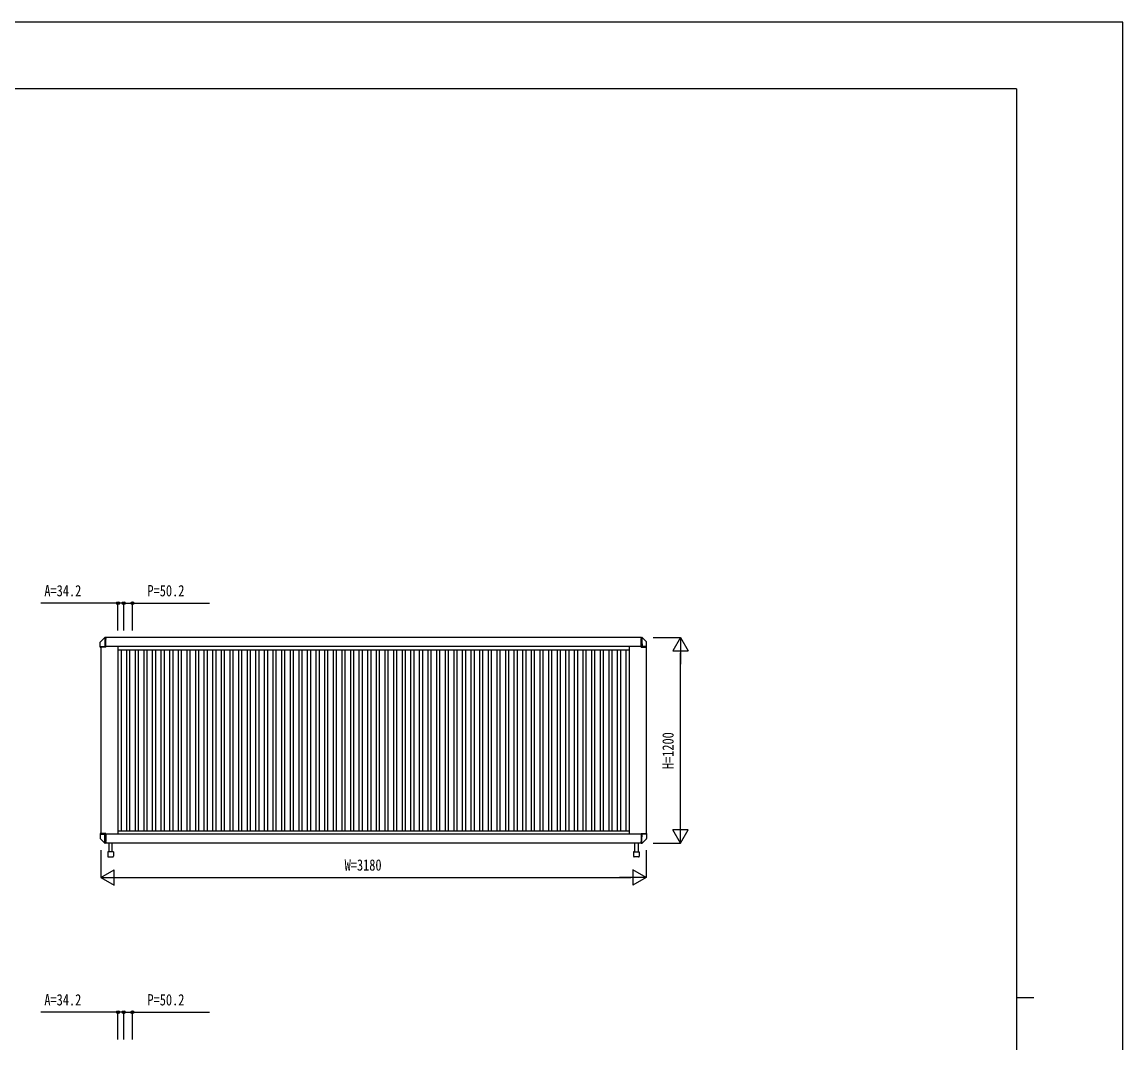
# Model space of a CAD drawing. Units: millimetres, scale not verified. Extents: x -8410 to 8410, y -5940 to 5940.
# Drawn here: x 1991 to 8410, y -16 to 5940 of the extents above; entities that cross this region are included whole.
import ezdxf
from ezdxf.enums import TextEntityAlignment as Align

# ---------------------------------------------------------------- set-up
doc = ezdxf.new("R2010")
doc.units = ezdxf.units.MM
doc.header["$LTSCALE"] = 30
for name, color, linetype in [('0-2_YKK_A1', 4, 'Continuous'), ('0-3_YKK_D', 6, 'Continuous'), ('0-4_YKK_ZWAK', 7, 'Continuous')]:
    doc.layers.add(name, color=color, linetype=linetype)
doc.styles.add('ＭＳ ゴシック', font='')
doc.styles.get('ＭＳ ゴシック').set_extended_font_data('MS Gothic')

msp = doc.modelspace()

# ---------------------------------------------------------------- linework, layer by layer
at = {"layer": '0-2_YKK_A1'}
for p, q in [((2447.54, 2315.72), (2447.54, 2322.76)), ((2447.54, 2305.58), (2447.54, 2315.72)), ((2473.34, 2349.35), (2448.26, 2324.52)), ((2473.36, 2349.34), (2473.36, 2349.32)), ((2474.32, 2350.05), (2474.32, 2313.5)), ((2479.04, 2350.3), (2474.99, 2350.09)), ((2474.99, 2350.05), (2474.99, 2350.07)), ((2479.04, 2344.37), (2479.04, 2350.3)), ((5601.04, 2350), (2479.04, 2350)), ((2479.04, 2344.37), (2479.04, 2339.67)), ((2479.04, 2313.5), (2479.04, 2339.67)), ((2479.04, 2298), (2479.04, 2313.5)), ((5601.04, 2350.3), (5605.09, 2350.09)), ((5601.04, 2344.37), (5601.04, 2350.3)), ((5601.04, 2344.37), (5601.04, 2339.67)), ((5601.04, 2313.5), (5601.04, 2339.67)), ((5601.04, 2298), (5601.04, 2313.5)), ((5605.09, 2350.05), (5605.09, 2350.07)), ((5605.76, 2350.05), (5605.76, 2313.5)), ((5606.72, 2349.34), (5606.72, 2349.32)), ((5606.74, 2349.35), (5631.82, 2324.52)), ((5632.54, 2315.72), (5632.54, 2322.76)), ((5632.54, 2305.58), (5632.54, 2315.72)), ((2447.54, 2298), (2447.54, 2305.58)), ((2447.54, 2294), (2447.54, 2298)), ((2447.54, 2298), (2473.95, 2298)), ((2449.4, 2293), (2448.54, 2293)), ((2479.04, 2293), (2449.4, 2293)), ((2450.04, 2293), (2450.04, 1207)), ((2474.13, 2298), (2473.95, 2298)), ((2474.13, 2298), (2479.04, 2298)), ((5601.04, 2298), (2479.04, 2298)), ((2479.04, 2294), (2479.04, 2298)), ((2479.04, 2294), (2479.04, 2293)), ((2550.04, 2298), (2550.04, 1201)), ((2550.04, 2278), (5530.04, 2278)), ((2568.24, 2278), (2568.24, 1222)), ((2600.24, 2278), (2600.24, 1222)), ((2618.44, 2278), (2618.44, 1222)), ((2650.44, 2278), (2650.44, 1222)), ((2668.64, 2278), (2668.64, 1222)), ((2700.64, 2278), (2700.64, 1222)), ((2718.84, 2278), (2718.84, 1222)), ((2750.84, 2278), (2750.84, 1222)), ((2769.04, 2278), (2769.04, 1222)), ((2801.04, 2278), (2801.04, 1222)), ((2819.24, 2278), (2819.24, 1222)), ((2851.24, 2278), (2851.24, 1222)), ((2869.44, 2278), (2869.44, 1222)), ((2901.44, 2278), (2901.44, 1222)), ((2919.64, 2278), (2919.64, 1222)), ((2951.64, 2278), (2951.64, 1222)), ((2969.84, 2278), (2969.84, 1222)), ((3001.84, 2278), (3001.84, 1222)), ((3020.04, 2278), (3020.04, 1222)), ((3052.04, 2278), (3052.04, 1222)), ((3070.24, 2278), (3070.24, 1222)), ((3102.24, 2278), (3102.24, 1222)), ((3120.44, 2278), (3120.44, 1222)), ((3152.44, 2278), (3152.44, 1222)), ((3170.64, 2278), (3170.64, 1222)), ((3202.64, 2278), (3202.64, 1222)), ((3220.84, 2278), (3220.84, 1222)), ((3252.84, 2278), (3252.84, 1222)), ((3271.04, 2278), (3271.04, 1222)), ((3303.04, 2278), (3303.04, 1222)), ((3321.24, 2278), (3321.24, 1222)), ((3353.24, 2278), (3353.24, 1222)), ((3371.44, 2278), (3371.44, 1222)), ((3403.44, 2278), (3403.44, 1222)), ((3421.64, 2278), (3421.64, 1222)), ((3453.64, 2278), (3453.64, 1222)), ((3471.84, 2278), (3471.84, 1222)), ((3503.84, 2278), (3503.84, 1222)), ((3522.04, 2278), (3522.04, 1222)), ((3554.04, 2278), (3554.04, 1222)), ((3572.24, 2278), (3572.24, 1222)), ((3604.24, 2278), (3604.24, 1222)), ((3622.44, 2278), (3622.44, 1222)), ((3654.44, 2278), (3654.44, 1222)), ((3672.64, 2278), (3672.64, 1222)), ((3704.64, 2278), (3704.64, 1222)), ((3722.84, 2278), (3722.84, 1222)), ((3754.84, 2278), (3754.84, 1222)), ((3773.04, 2278), (3773.04, 1222)), ((3805.04, 2278), (3805.04, 1222)), ((3823.24, 2278), (3823.24, 1222)), ((3855.24, 2278), (3855.24, 1222)), ((3873.44, 2278), (3873.44, 1222)), ((3905.44, 2278), (3905.44, 1222)), ((3923.64, 2278), (3923.64, 1222)), ((3955.64, 2278), (3955.64, 1222)), ((3973.84, 2278), (3973.84, 1222)), ((4005.84, 2278), (4005.84, 1222)), ((4024.04, 2278), (4024.04, 1222)), ((4056.04, 2278), (4056.04, 1222)), ((4074.24, 2278), (4074.24, 1222)), ((4106.24, 2278), (4106.24, 1222)), ((4124.44, 2278), (4124.44, 1222)), ((4156.44, 2278), (4156.44, 1222)), ((4174.64, 2278), (4174.64, 1222)), ((4206.64, 2278), (4206.64, 1222)), ((4224.84, 2278), (4224.84, 1222)), ((4256.84, 2278), (4256.84, 1222)), ((4275.04, 2278), (4275.04, 1222)), ((4307.04, 2278), (4307.04, 1222)), ((4325.24, 2278), (4325.24, 1222)), ((4357.24, 2278), (4357.24, 1222)), ((4375.44, 2278), (4375.44, 1222)), ((4407.44, 2278), (4407.44, 1222)), ((4425.64, 2278), (4425.64, 1222)), ((4457.64, 2278), (4457.64, 1222)), ((4475.84, 2278), (4475.84, 1222)), ((4507.84, 2278), (4507.84, 1222)), ((4526.04, 2278), (4526.04, 1222)), ((4558.04, 2278), (4558.04, 1222)), ((4576.24, 2278), (4576.24, 1222)), ((4608.24, 2278), (4608.24, 1222)), ((4626.44, 2278), (4626.44, 1222)), ((4658.44, 2278), (4658.44, 1222)), ((4676.64, 2278), (4676.64, 1222)), ((4708.64, 2278), (4708.64, 1222)), ((4726.84, 2278), (4726.84, 1222)), ((4758.84, 2278), (4758.84, 1222)), ((4777.04, 2278), (4777.04, 1222)), ((4809.04, 2278), (4809.04, 1222)), ((4827.24, 2278), (4827.24, 1222)), ((4859.24, 2278), (4859.24, 1222)), ((4877.44, 2278), (4877.44, 1222)), ((4909.44, 2278), (4909.44, 1222)), ((4927.64, 2278), (4927.64, 1222)), ((4959.64, 2278), (4959.64, 1222)), ((4977.84, 2278), (4977.84, 1222)), ((5009.84, 2278), (5009.84, 1222)), ((5028.04, 2278), (5028.04, 1222)), ((5060.04, 2278), (5060.04, 1222)), ((5078.24, 2278), (5078.24, 1222)), ((5110.24, 2278), (5110.24, 1222)), ((5128.44, 2278), (5128.44, 1222)), ((5160.44, 2278), (5160.44, 1222)), ((5178.64, 2278), (5178.64, 1222)), ((5210.64, 2278), (5210.64, 1222)), ((5228.84, 2278), (5228.84, 1222)), ((5260.84, 2278), (5260.84, 1222)), ((5279.04, 2278), (5279.04, 1222)), ((5311.04, 2278), (5311.04, 1222)), ((5329.24, 2278), (5329.24, 1222)), ((5361.24, 2278), (5361.24, 1222)), ((5379.44, 2278), (5379.44, 1222)), ((5411.44, 2278), (5411.44, 1222)), ((5429.64, 2278), (5429.64, 1222)), ((5461.64, 2278), (5461.64, 1222)), ((5479.84, 2278), (5479.84, 1222)), ((5511.84, 2278), (5511.84, 1222)), ((5530.04, 2298), (5530.04, 1202)), ((5601.04, 2294), (5601.04, 2298)), ((5605.95, 2298), (5601.04, 2298)), ((5601.04, 2294), (5601.04, 2293)), ((5601.04, 2293), (5630.68, 2293)), ((5605.95, 2298), (5606.13, 2298)), ((5632.54, 2298), (5606.13, 2298)), ((5630.04, 2293), (5630.04, 1207)), ((5630.68, 2293), (5631.54, 2293)), ((5632.54, 2298), (5632.54, 2305.58)), ((5632.54, 2294), (5632.54, 2298)), ((2550.04, 1222), (5530.04, 1222)), ((2447.54, 1206), (2447.54, 1202)), ((2447.54, 1202), (2447.54, 1194.42)), ((2447.54, 1202), (2473.95, 1202)), ((2447.54, 1194.42), (2447.54, 1184.28)), ((2447.54, 1184.28), (2447.54, 1177.24)), ((2473.34, 1150.65), (2448.26, 1175.48)), ((2449.4, 1207), (2448.54, 1207)), ((2479.04, 1207), (2449.4, 1207)), ((2474.13, 1202), (2473.95, 1202)), ((2474.13, 1202), (2479.04, 1202)), ((2474.32, 1149.95), (2474.32, 1186.5)), ((2479.04, 1206), (2479.04, 1207)), ((2479.04, 1206), (2479.04, 1202)), ((5601.04, 1202), (2479.04, 1202)), ((2479.04, 1202), (2479.04, 1186.5)), ((2479.04, 1186.5), (2479.04, 1160.33)), ((2479.04, 1155.63), (2479.04, 1160.33)), ((2479.04, 1155.63), (2479.04, 1149.7)), ((5601.04, 1207), (5630.68, 1207)), ((5601.04, 1206), (5601.04, 1207)), ((5601.04, 1206), (5601.04, 1202)), ((5601.04, 1202), (5601.04, 1186.5)), ((5605.95, 1202), (5601.04, 1202)), ((5601.04, 1186.5), (5601.04, 1160.33)), ((5601.04, 1155.63), (5601.04, 1160.33)), ((5601.04, 1155.63), (5601.04, 1149.7)), ((5605.76, 1149.95), (5605.76, 1186.5)), ((5605.95, 1202), (5606.13, 1202)), ((5632.54, 1202), (5606.13, 1202)), ((5606.74, 1150.65), (5631.82, 1175.48)), ((5630.68, 1207), (5631.54, 1207)), ((5632.54, 1206), (5632.54, 1202)), ((5632.54, 1202), (5632.54, 1194.42)), ((5632.54, 1194.42), (5632.54, 1184.28)), ((5632.54, 1184.28), (5632.54, 1177.24)), ((2473.36, 1150.66), (2473.36, 1150.68)), ((2474.99, 1149.95), (2474.99, 1149.93)), ((2479.04, 1149.7), (2474.99, 1149.91)), ((5601.04, 1150), (2479.04, 1150)), ((2490.49, 1099), (2490.49, 1074)), ((2522.59, 1100), (2491.49, 1100)), ((2497.54, 1150), (2497.54, 1100)), ((2516.54, 1100), (2516.54, 1150)), ((2523.59, 1099), (2523.59, 1074)), ((5556.49, 1099), (5556.49, 1074)), ((5557.49, 1100), (5588.59, 1100)), ((5563.54, 1100), (5563.54, 1150)), ((5582.54, 1150), (5582.54, 1100)), ((5589.59, 1099), (5589.59, 1074)), ((5601.04, 1149.7), (5605.09, 1149.91)), ((5605.09, 1149.95), (5605.09, 1149.93)), ((5606.72, 1150.66), (5606.72, 1150.68)), ((2494.49, 1070), (2519.59, 1070)), ((5585.59, 1070), (5560.49, 1070))]:
    msp.add_line(p, q, dxfattribs=at)
for points in [[(2474.32, 2313.4), (2474.31, 2312.64), (2474.27, 2309.06), (2474.23, 2305.52), (2474.2, 2303.22), (2474.17, 2300.97), (2474.14, 2298.62), (2474.13, 2298)], [(5605.76, 2313.4), (5605.77, 2312.64), (5605.81, 2309.06), (5605.85, 2305.52), (5605.88, 2303.22), (5605.91, 2300.97), (5605.94, 2298.62), (5605.95, 2298)], [(2474.32, 1186.6), (2474.31, 1187.36), (2474.27, 1190.94), (2474.23, 1194.48), (2474.2, 1196.78), (2474.17, 1199.03), (2474.14, 1201.38), (2474.13, 1202)], [(5605.76, 1186.6), (5605.77, 1187.36), (5605.81, 1190.94), (5605.85, 1194.48), (5605.88, 1196.78), (5605.91, 1199.03), (5605.94, 1201.38), (5605.95, 1202)]]:
    msp.add_lwpolyline(points, dxfattribs=at)
for centre, radius, start, end in [((2450.04, 2322.76), 2.5, 135.33594, 180), ((2475.12, 2347.59), 2.5, 93.12962, 135.58389), ((5604.96, 2347.59), 2.5, 44.41611, 86.87038), ((5630.04, 2322.76), 2.5, 0, 44.66406), ((2448.54, 2294), 1, 180, 270), ((5631.54, 2294), 1, 270, 0), ((2448.54, 1206), 1, 90, 180), ((2450.04, 1177.24), 2.5, 180, 224.66406), ((5631.54, 1206), 1, 0, 90), ((5630.04, 1177.24), 2.5, 315.33594, 0), ((2475.12, 1152.41), 2.5, 224.41611, 266.87038), ((2491.49, 1099), 1, 90, 180), ((2522.59, 1099), 1, 0, 90), ((5557.49, 1099), 1, 90, 180), ((5588.59, 1099), 1, 0, 90), ((5604.96, 1152.41), 2.5, 273.12962, 315.58389), ((2494.49, 1074), 4, 180, 270), ((2519.59, 1074), 4, 270, 0), ((5560.49, 1074), 4, 180, 270), ((5585.59, 1074), 4, 270, 0)]:
    msp.add_arc(centre, radius, start, end, dxfattribs=at)
at = {"layer": '0-3_YKK_D'}
for p, q in [((2550.04, 2550), (2101.24, 2550)), ((2550.04, 2391), (2550.04, 2551)), ((2584.24, 2550), (2550.04, 2550)), ((2584.24, 2391), (2584.24, 2551)), ((2584.24, 2391), (2584.24, 2551)), ((2584.24, 2550), (2618.24, 2550)), ((2634.44, 2391), (2634.44, 2551)), ((5671.04, 2350), (5831.04, 2350)), ((5830.04, 2350), (5785.04, 2272.06)), ((5830.04, 2350), (5875.04, 2272.06)), ((5830.04, 2350), (5830.04, 2194.12)), ((5785.04, 2272.06), (5875.04, 2272.06)), ((5830.04, 1240), (5830.04, 2260)), ((5830.04, 1150), (5830.04, 1305.88)), ((5830.04, 1150), (5785.04, 1227.94)), ((5875.04, 1227.94), (5785.04, 1227.94)), ((5830.04, 1150), (5875.04, 1227.94)), ((2450.04, 1109), (2450.04, 949)), ((5630.04, 1109), (5630.04, 949)), ((5671.04, 1150), (5831.04, 1150)), ((2450.04, 950), (2527.98, 995)), ((2527.98, 905), (2527.98, 995)), ((5630.04, 950), (5552.1, 995)), ((5552.1, 995), (5552.1, 905)), ((2450.04, 950), (2527.98, 905)), ((2450.04, 950), (2605.92, 950)), ((2540.04, 950), (5540.04, 950)), ((5630.04, 950), (5474.15, 950)), ((5630.04, 950), (5552.1, 905)), ((2550.04, 163.79), (2101.24, 163.79)), ((2550.04, 4.79), (2550.04, 164.79)), ((2584.24, 163.79), (2550.04, 163.79)), ((2584.24, 4.79), (2584.24, 164.79)), ((2584.24, 4.79), (2584.24, 164.79)), ((2584.24, 163.79), (2618.24, 163.79)), ((2634.44, 4.79), (2634.44, 164.79))]:
    msp.add_line(p, q, dxfattribs=at)
for points in [[(2584.24, 2550), (2634.44, 2550), (3083.24, 2550)], [(2584.24, 163.79), (2634.44, 163.79), (3083.24, 163.79)]]:
    msp.add_lwpolyline(points, dxfattribs=at)
for centre in [(2550.04, 2550), (2584.24, 2550), (2584.24, 2550), (2634.44, 2550), (2550.04, 163.79), (2584.24, 163.79), (2584.24, 163.79), (2634.44, 163.79)]:
    msp.add_circle(centre, 8.5, dxfattribs=at)
at = {"layer": '0-4_YKK_ZWAK'}
for p, q in [((7790.04, 5550), (-7809.96, 5550)), ((7790.04, 5550), (7790.04, -5050)), ((7790.04, 250), (7890.04, 250))]:
    msp.add_line(p, q, dxfattribs=at)
msp.add_lwpolyline([(-8410, -5940), (8410, -5940), (8410, 5940), (-8410, 5940)], close=True, dxfattribs=at)

# ---------------------------------------------------------------- texts
at = {"layer": '0-3_YKK_D', "style": 'ＭＳ ゴシック', "width": 0.8}
for s, p in [('A=34.2', (2121.24, 2570)), ('P=50.2', (2722.44, 2570)), ('W=3180', (3872.04, 970)), ('A=34.2', (2121.24, 183.79)), ('P=50.2', (2722.44, 183.79))]:
    msp.add_text(s, height=65.98, dxfattribs=at).set_placement(p, align=Align.BOTTOM_LEFT)
msp.add_text('H=1200', height=65.98, rotation=90, dxfattribs=at).set_placement((5810.04, 1582), align=Align.BOTTOM_LEFT)

doc.saveas('drawing.dxf')
